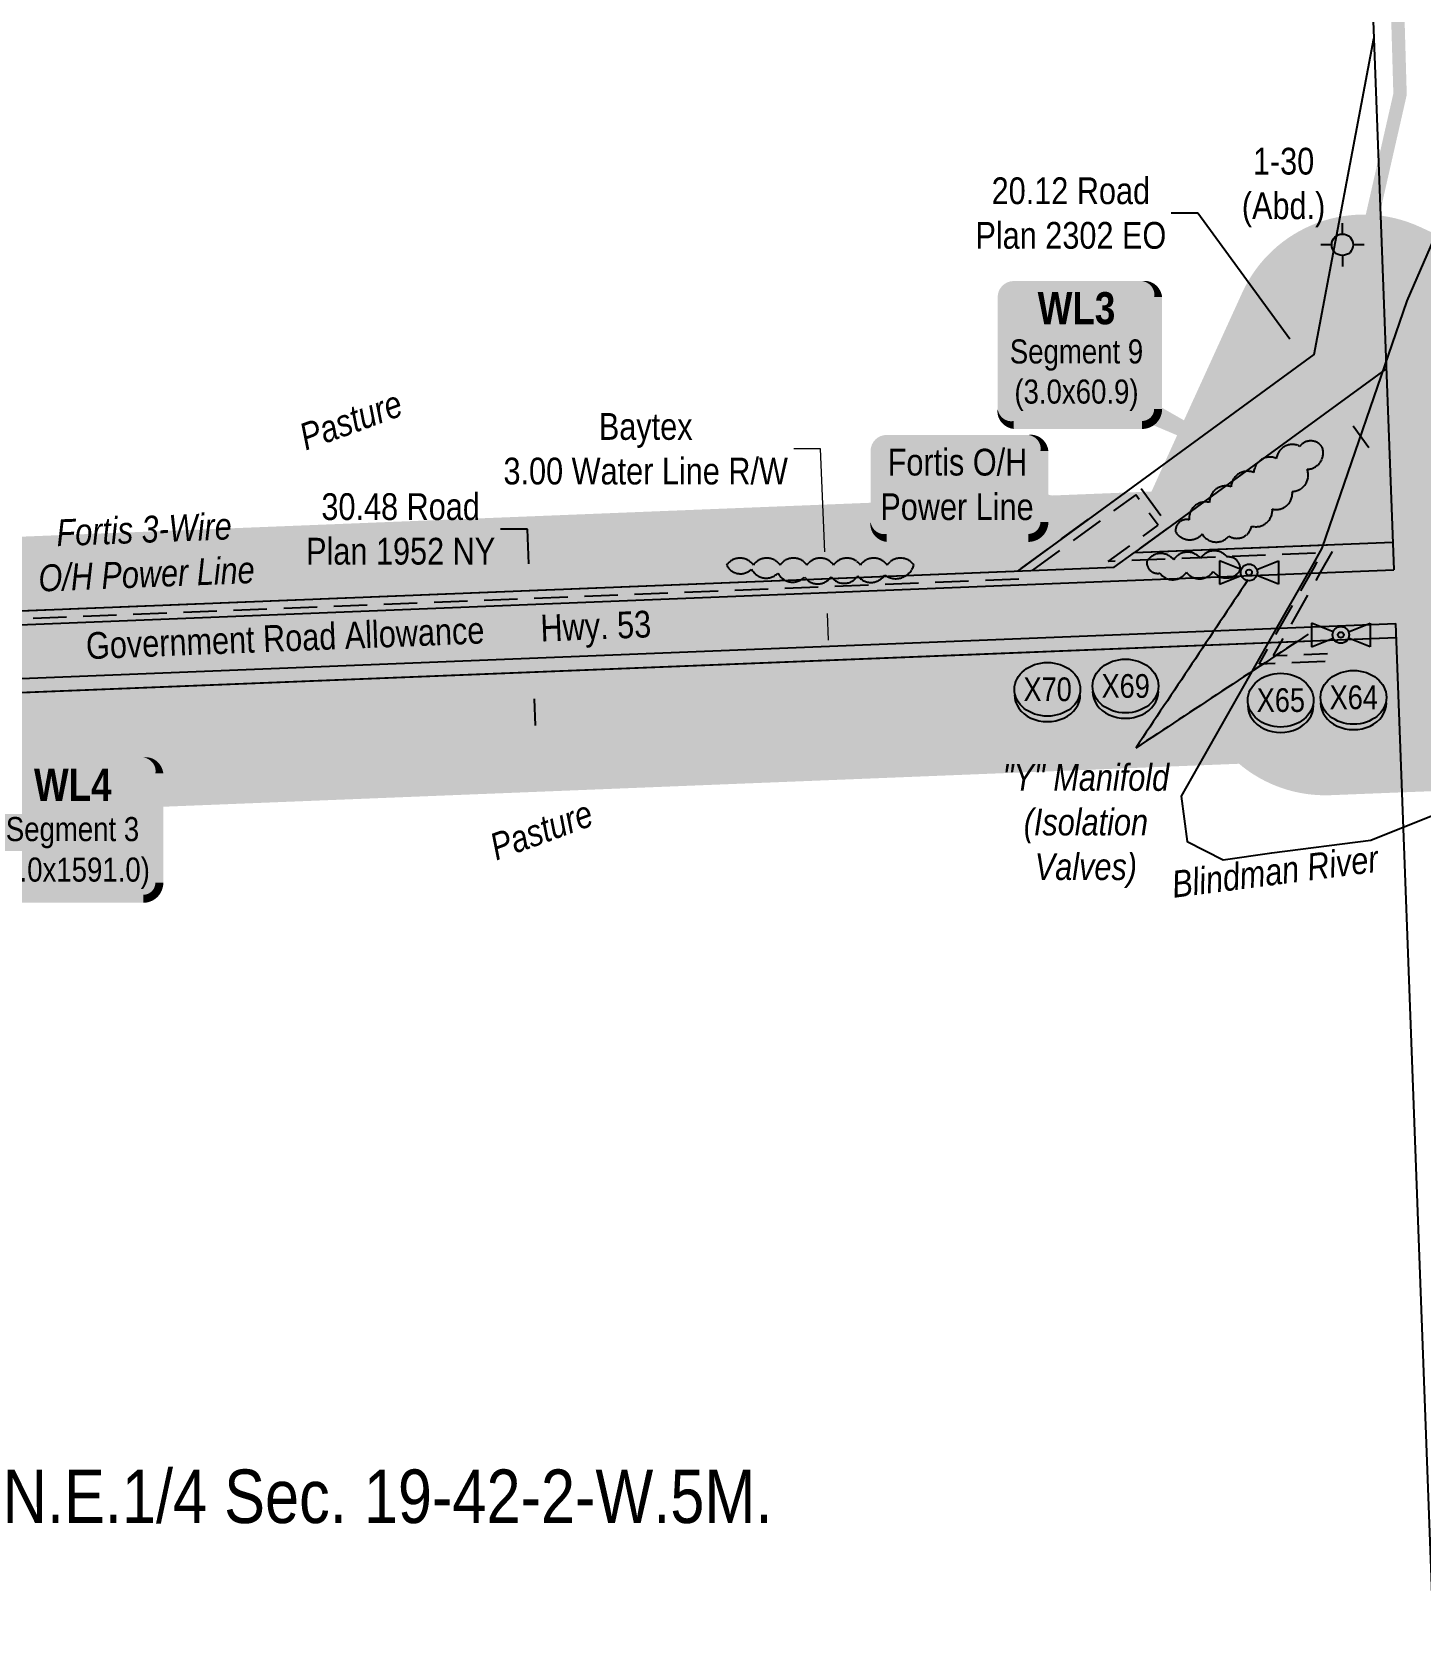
# Model space of a CAD drawing. Extents: x 670596 to 687743, y 5824540 to 5836613.
# Drawn here: x 684490 to 685009, y 5835305 to 5835908 of the extents above; entities that cross this region are included whole.
import ezdxf
from ezdxf.enums import TextEntityAlignment as Align

# ---------------------------------------------------------------- set-up
doc = ezdxf.new("R2010")
doc.units = 0
doc.header["$LTSCALE"] = 5
doc.header["$PDSIZE"] = 0.5
doc.linetypes.add('0', pattern=[1, 1, 0])
doc.linetypes.add('foc-FLOWLINE', pattern=[3.75, 2.5, -1.25])
doc.layers.get('Defpoints').update_dxf_attribs({"color": 9})
for name, color, linetype, lineweight in [('AS-GENERAL', 48, 'Continuous', 18), ('C-AR-T', 13, 'Continuous', 9), ('F-RW-T', 190, 'Continuous', 9), ('T-TEXT', 48, 'Continuous', 18)]:
    doc.layers.add(name, color=color, linetype=linetype, lineweight=lineweight)
for name, color, linetype in [('AS-OWNER', 7, 'Continuous'), ('AS-POWER', 104, 'foc-POWER'), ('AS-POWER-T', 104, 'Continuous'), ('AS-ROADS', 254, 'Continuous'), ('AS-SYMBOL', 7, 'Continuous'), ('AS-TELEPHONE', 224, 'foc-TEL'), ('C-FLOWLINE', 13, 'foc-FLOWLINE'), ('C-SYMBOL', 7, 'Continuous'), ('CG-NOTES', 7, 'Continuous'), ('F-WS-S', 8, 'Continuous'), ('L-ROAD-T', 7, 'Continuous'), ('L-SEC', 7, 'Continuous'), ('L-TITLEDB', 4, 'Continuous'), ('L-TITLEDB-T', 4, 'Continuous'), ('P-BUFFER-H 30m', 51, 'Continuous'), ('P-CROSSINGS', 250, 'Continuous'), ('T-BUSH', 110, '0'), ('T-WATER', 160, 'Continuous'), ('T-WATER-T', 170, 'Continuous')]:
    doc.layers.add(name, color=color, linetype=linetype)
for name, color, linetype, true_color in [('P-PROPOSED-WL2', 7, 'Continuous', 0x05c1ff), ('P-PROPOSED-WL2 IOP1', 7, 'Continuous', 0x05c1ff), ('P-PROPOSED-WL3', 92, 'Continuous', 0x00bd00), ('P-PROPOSED-WL4', 7, 'Continuous', 0x5b5bc8)]:
    doc.layers.add(name, color=color, linetype=linetype, true_color=true_color)
doc.styles.add('175L', font='ARIALN.TTF', dxfattribs={"height": 20})
doc.styles.add('80', font='ARIALN.TTF', dxfattribs={"height": 10})
doc.styles.add('80CG', font='ARIALN.TTF', dxfattribs={"height": 10})
doc.styles.add('80L', font='ARIALN.TTF', dxfattribs={"height": 10})
doc.styles.add('80LS', font='ARIALNI.TTF', dxfattribs={"height": 10})
doc.styles.add('BOLD', font='ARIALNB.TTF')
doc.styles.add('Crossing', font='ARIALN.TTF', dxfattribs={"height": 10})
doc.styles.add('foc-LtypeFont', font='ARIALN.TTF', dxfattribs={"height": 7.35})
doc.linetypes.add('foc-POWER', pattern='A,6,-1,["P",foc-LtypeFont,S=0.2,R=0,X=-0.625,Y=-0.75],-1.24,4', length=12.24)
doc.linetypes.add('foc-TEL', pattern='A,2,-1,["T",foc-LtypeFont,S=0.2,R=0,X=-0.425,Y=-0.75],-1.24,8', length=12.24)
doc.linetypes.add('foc-TEL-NOLINE', pattern='A,0,-2,["T",foc-LtypeFont,S=0.2,R=0,X=-0.425,Y=-0.75],-10.24', length=12.24)
doc.linetypes.add('foc-TOPO-flowdirection-NOLINE', pattern='A,0,[">",foc-LtypeFont,S=0.3,R=0,X=0,Y=-0.945],-20,[">",foc-LtypeFont,S=0.3,R=0,X=0,Y=-0.945],0', length=20)
doc.dimstyles.new('Compass 5 000', dxfattribs={"dimscale": 5, "dimtxt": 9, "dimasz": 2, "dimexe": 0.2, "dimexo": 0.0625, "dimgap": 0.5, "dimtad": 0, "dimtih": 1, "dimtoh": 1, "dimzin": 0, "dimdsep": 46, "dimtxsty": '80CG', "dimcen": 0.1, "dimse1": 1, "dimse2": 1, "dimclrd": 256, "dimclrt": 256, "dimaunit": 1, "dimadec": 4, "dimazin": 0, "dimtfac": 0.06, "dimtofl": 0, "dimtmove": 0, "dimatfit": 1, "dimfxl": 0.2, "dimtolj": 1, "dimtzin": 0, "dimlwd": -1, "dimarcsym": 0})

# ---------------------------------------------------------------- blocks, each defined once
blk = doc.blocks.new('*D561')
at = {"layer": 'Defpoints', "color": 0, "transparency": 16777216}
for p in [(684951.09, 5835774.68), (684977.95, 5835769.37), (684962.95, 5835758.43)]:
    blk.add_point(p, dxfattribs=at)
at = {"layer": 'L-TITLEDB', "transparency": 16777216}
for p, q in [((684925.81, 5835840.81), (684915.81, 5835840.81)), ((684960.19, 5835793.7), (684925.81, 5835840.81)), ((684983.84, 5835761.3), (684989.74, 5835753.22))]:
    blk.add_line(p, q, dxfattribs=at)
for points in [[(684961.54, 5835794.68), (684958.85, 5835792.72), (684966.09, 5835785.62)], [(684985.19, 5835762.28), (684982.5, 5835760.31), (684977.95, 5835769.37)]]:
    blk.add_solid(points, dxfattribs=at)
at = {"layer": 'L-TITLEDB', "transparency": 16777216, "insert": (684878.33, 5835840.81), "char_height": 10, "attachment_point": 5, "style": '80CG'}
blk.add_mtext('\\A1;20.12 Road\\PPlan 2302 EO', dxfattribs=at)
blk = doc.blocks.new('*U586')
h = blk.add_hatch(color=254)
edge = h.paths.add_edge_path()
edge.add_line((-26.5, -34.36), (26.5, -34.36))
edge.add_arc((26.5, -28.36), 6, 270, 360)
edge.add_line((32.5, -28.36), (32.5, 12.5))
edge.add_arc((26.5, 12.5), 6, 0, 90)
edge.add_line((26.5, 18.5), (-26.5, 18.5))
edge.add_arc((-26.5, 12.5), 6, 90, 180)
edge.add_line((-32.5, 12.5), (-32.5, -28.36))
edge.add_arc((-26.5, -28.36), 6, 180, 270)
at = {"layer": 'P-PROPOSED-WL3', "flags": 128}
blk.add_lwpolyline([(-9.75, 49.58, 0, 7.5, 0), (0, 0, 0, 0, 0)], format="xyseb", dxfattribs=at)
blk.add_lwpolyline([(-26.5, -34.36, 3, 3, 0), (26.5, -34.36, 3, 3, 0.414214), (32.5, -28.36, 3, 3, 0), (32.5, 12.5, 3, 0, 0.414214), (26.5, 18.5, 0, 0, 0), (-26.5, 18.5, 0, 0, 0.414214), (-32.5, 12.5, 0, 0, 0), (-32.5, -28.36, 0, 3, 0.414214)], format="xyseb", close=True, dxfattribs=at)
at = {"layer": 'P-PROPOSED-WL3'}
for tag, p, height, style in [('TEMP_AREA_W1_001', (-9.21, 2.24), 12, 'BOLD'), ('ENTER_TEXT_001', (-30.66, -12.78), 9, '80')]:
    blk.add_attdef(tag, p, '', height=height, dxfattribs=dict(at, style=style))
blk = doc.blocks.new('*D576')
at = {"layer": 'Defpoints', "color": 0, "transparency": 16777216}
for p in [(684780.47, 5835703.95), (684781.69, 5835673.49), (684677.29, 5835669.32)]:
    blk.add_point(p, dxfattribs=at)
at = {"layer": 'L-TITLEDB-T', "transparency": 16777216}
for p, q in [((684675.16, 5835722.74), (684665.16, 5835722.74)), ((684675.68, 5835709.77), (684675.16, 5835722.74)), ((684677.69, 5835659.33), (684678.09, 5835649.34))]:
    blk.add_line(p, q, dxfattribs=at)
for points in [[(684677.34, 5835709.84), (684674.01, 5835709.7), (684676.08, 5835699.78)], [(684679.36, 5835659.4), (684676.03, 5835659.26), (684677.29, 5835669.32)]]:
    blk.add_solid(points, dxfattribs=at)
at = {"layer": 'L-TITLEDB-T', "transparency": 16777216, "insert": (684627.8, 5835722.74), "char_height": 10, "attachment_point": 5, "style": '80CG'}
blk.add_mtext('\\A1;30.48 Road\\PPlan 1952 NY', dxfattribs=at)
blk = doc.blocks.new('*U581')
h = blk.add_hatch(color=255)
edge = h.paths.add_edge_path()
edge.add_line((-26.5, -20), (26.5, -20))
edge.add_arc((26.5, -14), 6, 270, 360)
edge.add_line((32.5, -14), (32.5, 12.5))
edge.add_arc((26.5, 12.5), 6, 0, 90)
edge.add_line((26.5, 18.5), (-26.5, 18.5))
edge.add_arc((-26.5, 12.5), 6, 90, 180)
edge.add_line((-32.5, 12.5), (-32.5, -14))
edge.add_arc((-26.5, -14), 6, 180, 270)
at = {"color": 104, "flags": 128}
blk.add_lwpolyline([(-26.5, -20, 3, 3, 0), (26.5, -20, 3, 3, 0.414214), (32.5, -14, 3, 3, 0), (32.5, 12.5, 3, 0, 0.414214), (26.5, 18.5, 0, 0, 0), (-26.5, 18.5, 0, 0, 0.414214), (-32.5, 12.5, 0, 0, 0), (-32.5, -14, 0, 3, 0.414214)], format="xyseb", close=True, dxfattribs=at)
blk.add_lwpolyline([(119.32, -23.17, 0, 7.5, 0), (0, 0, 0, 0, 0)], format="xyseb", dxfattribs=at)
at = {"color": 104, "style": '80'}
blk.add_attdef('ENTER_TEXT_001', (-26.85, -4.92), '', height=10, dxfattribs=at)
blk = doc.blocks.new('VALVE')
h = blk.add_hatch(color=255)
h.dxf.hatch_style = 1
edge = h.paths.add_edge_path()
edge.add_line((-0.333, 0.241), (-1.2, 0.588))
edge.add_line((-1.2, 0.588), (-1.2, -0.588))
edge.add_line((-1.2, -0.588), (-0.333, -0.241))
edge.add_arc((0, 0), 0.411, 215.87753, 324.12247)
edge.add_line((0.333, -0.241), (1.2, -0.588))
edge.add_line((1.2, -0.588), (1.2, 0.588))
edge.add_line((1.2, 0.588), (0.333, 0.241))
edge.add_arc((0, 0), 0.411, 35.87753, 144.12247)
for p, q in [((-1.1, 0.44), (-1.1, -0.44)), ((-0.289, 0.116), (-1.1, 0.44)), ((0.289, 0.116), (1.1, 0.44)), ((1.1, 0.44), (1.1, -0.44)), ((-1.1, -0.44), (-0.289, -0.116)), ((1.1, -0.44), (0.289, -0.116))]:
    blk.add_line(p, q)
for radius in [0.311, 0.11]:
    blk.add_circle((0, 0), radius)
blk = doc.blocks.new('xing2')
h = blk.add_hatch(color=50)
h.dxf.hatch_style = 1
edge = h.paths.add_edge_path()
edge.add_ellipse((0, 0), major_axis=(-12.5, 0), ratio=0.816297, start_angle=0, end_angle=360)
h = blk.add_hatch(color=250)
h.dxf.hatch_style = 1
edge = h.paths.add_edge_path()
edge.add_ellipse((0, -2.05), major_axis=(-12.5, 0), ratio=0.816297, start_angle=0, end_angle=180)
edge.add_line((12.5, -2.05), (12.5, 0))
edge.add_ellipse((0, 0), major_axis=(-12.5, 0), ratio=0.816297, start_angle=0, end_angle=180, ccw=False)
edge.add_line((-12.5, 0), (-12.5, -2.05))
at = {"color": 250}
blk.add_ellipse((0, 0), major_axis=(-12.5, 0), ratio=0.816297, dxfattribs=at)
blk.add_ellipse((0, -2.05), major_axis=(-12.5, 0), ratio=0.816297, start_param=0, end_param=3.141593, dxfattribs=at)
at = {"color": 250, "style": 'Crossing'}
blk.add_attdef('CROSSING', text='', height=9, dxfattribs=at).set_placement((0.09, 0.02), align=Align.MIDDLE_CENTER)
at = {"color": 250, "style": 'Crossing', "flags": 1}
for tag, p in [('OWNER', (0.09, -12.49)), ('DESCRIPTION', (0.09, -25.77)), ('LOCATION', (0.09, -39.3)), ('DWG_REF', (0.09, -52.84))]:
    blk.add_attdef(tag, text='', height=9, dxfattribs=at).set_placement(p, align=Align.MIDDLE_CENTER)
blk = doc.blocks.new('GABD')
for p, q in [((0, 0.81), (0, 1.62)), ((-0.81, 0), (-1.62, 0)), ((1.62, 0), (0.81, 0)), ((0, -0.81), (0, -1.62))]:
    blk.add_line(p, q)
blk.add_circle((0, 0), 0.8)
blk = doc.blocks.new('*U876')
h = blk.add_hatch(color=59)
edge = h.paths.add_edge_path()
edge.add_line((-51.5, -20), (51.5, -20))
edge.add_arc((51.5, -14), 6, 270, 360)
edge.add_line((57.5, -14), (57.5, 12.5))
edge.add_arc((51.5, 12.5), 6, 0, 90)
edge.add_line((51.5, 18.5), (-51.5, 18.5))
edge.add_arc((-51.5, 12.5), 6, 90, 180)
edge.add_line((-57.5, 12.5), (-57.5, -14))
edge.add_arc((-51.5, -14), 6, 180, 270)
at = {"color": 1, "flags": 128}
blk.add_lwpolyline([(-51.5, -20, 3, 3, 0), (51.5, -20, 3, 3, 0.414214), (57.5, -14, 3, 3, 0), (57.5, 12.5, 3, 0, 0.414214), (51.5, 18.5, 0, 0, 0), (-51.5, 18.5, 0, 0, 0.414214), (-57.5, 12.5, 0, 0, 0), (-57.5, -14, 0, 3, 0.414214)], format="xyseb", close=True, dxfattribs=at)
blk.add_lwpolyline([(-120.78, -158.35, 0, 7.5, 0), (0, 0, 0, 0, 0)], format="xyseb", dxfattribs=at)
at = {"color": 1, "style": '80'}
blk.add_attdef('ENTER_TEXT_001', (-36.68, -4.99), '', height=10, dxfattribs=at)
blk = doc.blocks.new('*D589')
at = {"layer": 'C-AR-T', "transparency": 16777216}
for p, q in [((684784.79, 5835752.7), (684774.79, 5835752.7)), ((684786.32, 5835714.19), (684784.79, 5835752.7)), ((684787.24, 5835691.21), (684787.64, 5835681.21))]:
    blk.add_line(p, q, dxfattribs=at)
for points in [[(684787.99, 5835714.25), (684784.66, 5835714.12), (684786.72, 5835704.2)], [(684788.91, 5835691.27), (684785.58, 5835691.14), (684786.84, 5835701.2)]]:
    blk.add_solid(points, dxfattribs=at)
at = {"layer": 'Defpoints', "color": 0, "transparency": 16777216}
for p in [(684724.41, 5835701.71), (684786.72, 5835704.2), (684724.52, 5835698.71)]:
    blk.add_point(p, dxfattribs=at)
at = {"layer": 'C-AR-T', "transparency": 16777216, "insert": (684719.4, 5835752.7), "char_height": 10, "attachment_point": 5, "style": '80CG'}
blk.add_mtext('\\A1;Baytex\\P3.00 Water Line R/W', dxfattribs=at)

msp = doc.modelspace()

# ---------------------------------------------------------------- hatches: boundary and pattern name
at = {"layer": 'P-BUFFER-H 30m'}
h = msp.add_hatch(color=256, dxfattribs=at)
h.dxf.hatch_style = 1
edge = h.paths.add_edge_path()
edge.add_line((677190.88, 5826034.364), (676987.84, 5826027.225))
edge.add_line((676987.84, 5826027.225), (676988.351, 5826011.208))
edge.add_arc((676938.382, 5826009.615), 49.994, -120.521047, 1.826075, ccw=False)
edge.add_line((676912.993, 5825966.548), (676909.934, 5825968.352))
edge.add_arc((676935.324, 5826011.418), 49.994, 181.826075, 239.478953, ccw=False)
edge.add_line((676885.355, 5826009.825), (676883.222, 5826076.736))
edge.add_arc((676933.19, 5826078.329), 49.994, 92.013805, 181.826075, ccw=False)
edge.add_line((676931.434, 5826128.292), (677186.782, 5826137.271))
edge.add_line((677186.782, 5826137.271), (677172.574, 5826493.957))
edge.add_arc((677222.529, 5826495.947), 49.994, 182.217236, 182.280935, ccw=False)
edge.add_line((677172.572, 5826494.013), (677161.576, 5826778.028))
edge.add_arc((677211.532, 5826779.962), 49.994, 133.32201, 182.217236, ccw=False)
edge.add_line((677177.232, 5826816.333), (677158.55, 5827298.559))
edge.add_line((677158.55, 5827298.559), (677123.328, 5828102.041))
edge.add_line((677123.328, 5828102.041), (677088.029, 5828904.381))
edge.add_arc((677137.974, 5828906.578), 49.994, 92.094528, 182.519115, ccw=False)
edge.add_line((677136.147, 5828956.539), (677941.688, 5828985.999))
edge.add_line((677941.688, 5828985.999), (678795.39, 5829017.43))
edge.add_arc((678838.014, 5828991.303), 49.994, 92.178655, 148.493114, ccw=False)
edge.add_line((678836.113, 5829041.261), (679095.94, 5829051.145))
edge.add_line((679095.94, 5829051.145), (679103.038, 5829053.867))
edge.add_arc((679120.935, 5829007.187), 49.994, 92.18666, 110.977343, ccw=False)
edge.add_line((679119.028, 5829057.144), (679561.069, 5829074.022))
edge.add_arc((679566.877, 5829024.367), 49.994, 92.195397, 96.67124, ccw=False)
edge.add_line((679564.962, 5829074.324), (680316.807, 5829103.147))
edge.add_line((680316.807, 5829103.147), (680289.029, 5829852.071))
edge.add_line((680289.029, 5829852.071), (680264.054, 5830522.758))
edge.add_arc((680314.013, 5830524.619), 49.994, 133.258056, 182.132573, ccw=False)
edge.add_line((680279.753, 5830561.028), (680276.196, 5830656.553))
edge.add_line((680276.196, 5830656.553), (680246.213, 5831460.206))
edge.add_line((680246.213, 5831460.206), (680215.351, 5832284.366))
edge.add_arc((680265.309, 5832286.237), 49.994, 92.148626, 182.144523, ccw=False)
edge.add_line((680263.435, 5832336.196), (681068.877, 5832366.415))
edge.add_line((681068.877, 5832366.415), (681821.401, 5832394.716))
edge.add_line((681821.401, 5832394.716), (681805.598, 5832816.244))
edge.add_arc((681855.557, 5832818.117), 49.994, 143.113192, 182.146882, ccw=False)
edge.add_line((681815.571, 5832848.125), (681834.732, 5832873.657))
edge.add_arc((681874.718, 5832843.649), 49.994, 2.145927, 143.113192, ccw=False)
edge.add_line((681924.677, 5832845.521), (681941.401, 5832399.193))
edge.add_line((681941.401, 5832399.193), (682694.705, 5832426.985))
edge.add_line((682694.705, 5832426.985), (683448.059, 5832454.84))
edge.add_line((683448.059, 5832454.84), (683412.219, 5833411.237))
edge.add_arc((683462.178, 5833413.109), 49.994, 133.562272, 182.146115, ccw=False)
edge.add_line((683427.725, 5833449.336), (683406.047, 5834013.774))
edge.add_line((683406.047, 5834013.774), (683375.916, 5834817.728))
edge.add_line((683375.916, 5834817.728), (683345.977, 5835624.47))
edge.add_arc((683395.936, 5835626.324), 49.994, 92.287428, 182.125311, ccw=False)
edge.add_line((683393.941, 5835676.278), (684197.29, 5835708.367))
edge.add_line((684197.29, 5835708.367), (684908.467, 5835736.78))
edge.add_line((684908.467, 5835736.78), (684942.361, 5835811.073))
edge.add_arc((684987.845, 5835790.323), 49.994, 65.131456, 155.476492, ccw=False)
edge.add_line((685008.869, 5835835.681), (685028.667, 5835826.504))
edge.add_arc((685007.643, 5835781.146), 49.994, -16.068914, 65.131456, ccw=False)
edge.add_line((685055.684, 5835767.308), (685044.658, 5835729.031))
edge.add_line((685044.658, 5835729.031), (685314.688, 5835739.386))
edge.add_arc((685316.604, 5835689.429), 49.994, 34.222356, 92.196177, ccw=False)
edge.add_line((685357.942, 5835717.546), (685598.018, 5835364.582))
edge.add_line((685598.018, 5835364.582), (685834.75, 5835370.452))
edge.add_arc((685835.99, 5835320.474), 49.994, 2.198313, 91.420588, ccw=False)
edge.add_line((685885.947, 5835322.392), (685911.192, 5834664.749))
edge.add_line((685911.192, 5834664.749), (686635.77, 5834691.532))
edge.add_line((686635.77, 5834691.532), (686625.993, 5834943.667))
edge.add_line((686625.993, 5834943.667), (686625.603, 5834953.705))
edge.add_arc((686675.56, 5834955.642), 49.994, 92.288875, 182.220798, ccw=False)
edge.add_line((686673.563, 5835005.596), (687058.366, 5835020.976))
edge.add_arc((687098.555, 5834991.24), 49.994, 92.512715, 143.501535, ccw=False)
edge.add_line((687096.363, 5835041.186), (687099.36, 5835041.317))
edge.add_arc((687101.551, 5834991.372), 49.994, 2.512715, 92.512715, ccw=False)
edge.add_line((687151.497, 5834993.563), (687152.446, 5834971.929))
edge.add_arc((687102.501, 5834969.737), 49.994, -87.487492, 2.512715, ccw=False)
edge.add_line((687104.692, 5834919.791), (687096.429, 5834919.429))
edge.add_arc((687094.238, 5834969.375), 49.994, 272.288873, 272.512507, ccw=False)
edge.add_line((687096.234, 5834919.421), (686730.564, 5834904.805))
edge.add_line((686730.564, 5834904.805), (686741.01, 5834635.46))
edge.add_arc((686691.053, 5834633.523), 49.994, -87.779202, 2.220798, ccw=False)
edge.add_line((686692.991, 5834583.567), (686662.171, 5834582.372))
edge.add_arc((686660.234, 5834632.328), 49.994, 247.182957, 272.220798, ccw=False)
edge.add_line((686640.846, 5834586.246), (686635.568, 5834588.467))
edge.add_line((686635.568, 5834588.467), (685862.114, 5834559.877))
edge.add_arc((685860.267, 5834609.837), 49.994, 182.198313, 272.116949, ccw=False)
edge.add_line((685810.31, 5834607.919), (685785.041, 5835266.201))
edge.add_line((685785.041, 5835266.201), (685571.688, 5835260.91))
edge.add_arc((685570.449, 5835310.888), 49.994, 214.222356, 271.420588, ccw=False)
edge.add_line((685529.111, 5835282.771), (685289.298, 5835635.35))
edge.add_line((685289.298, 5835635.35), (685002.226, 5835624.341))
edge.add_line((685002.226, 5835624.341), (684975.431, 5835623.27))
edge.add_arc((684973.435, 5835673.224), 49.994, 229.837958, 272.287782, ccw=False)
edge.add_line((684941.192, 5835635.018), (684201.401, 5835605.462))
edge.add_line((684201.401, 5835605.462), (683450.853, 5835575.482))
edge.add_line((683450.853, 5835575.482), (683478.831, 5834821.566))
edge.add_line((683478.831, 5834821.566), (683508.96, 5834017.677))
edge.add_line((683508.96, 5834017.677), (683532.192, 5833412.794))
edge.add_arc((683482.235, 5833410.876), 49.994, -46.495355, 2.199485, ccw=False)
edge.add_line((683516.651, 5833374.614), (683552.96, 5832405.714))
edge.add_arc((683503.001, 5832403.842), 49.994, -87.882475, 2.146115, ccw=False)
edge.add_line((683504.848, 5832353.882), (682698.506, 5832324.068))
edge.add_line((682698.506, 5832324.068), (681892.271, 5832294.323))
edge.add_arc((681890.428, 5832344.283), 49.994, 264.056445, 272.112898, ccw=False)
edge.add_arc((681876.342, 5832343.751), 49.994, 272.153947, 280.265865, ccw=False)
edge.add_line((681878.221, 5832293.793), (681072.743, 5832263.5))
edge.add_line((681072.743, 5832263.5), (680320.249, 5832235.268))
edge.add_line((680320.249, 5832235.268), (680349.128, 5831464.053))
edge.add_line((680349.128, 5831464.053), (680379.111, 5830660.389))
edge.add_line((680379.111, 5830660.389), (680384.182, 5830524.23))
edge.add_arc((680334.223, 5830522.37), 49.994, -46.742123, 2.132739, ccw=False)
edge.add_line((680368.483, 5830485.96), (680391.945, 5829855.896))
edge.add_line((680391.945, 5829855.896), (680421.685, 5829054.073))
edge.add_arc((680371.726, 5829052.22), 49.994, -87.804603, 2.124156, ccw=False)
edge.add_line((680373.641, 5829002.263), (679575.799, 5828971.677))
edge.add_arc((679569.977, 5829021.331), 49.994, 272.18666, 276.686638, ccw=False)
edge.add_line((679571.885, 5828971.373), (679131.72, 5828954.566))
edge.add_line((679131.72, 5828954.566), (679124.618, 5828951.844))
edge.add_arc((679106.72, 5828998.524), 49.994, 272.178655, 290.977343, ccw=False)
edge.add_line((679108.621, 5828948.566), (678884.632, 5828940.045))
edge.add_arc((678841.974, 5828966.116), 49.994, 272.108492, 328.568358, ccw=False)
edge.add_line((678843.813, 5828916.156), (677945.465, 5828883.082))
edge.add_line((677945.465, 5828883.082), (677193.263, 5828855.571))
edge.add_line((677193.263, 5828855.571), (677226.216, 5828106.56))
edge.add_line((677226.216, 5828106.56), (677261.444, 5827302.934))
edge.add_arc((677211.498, 5827300.745), 49.994, 2.218614, 2.510029, ccw=False)
edge.add_line((677261.454, 5827302.68), (677281.716, 5826779.679))
edge.add_arc((677231.76, 5826777.743), 49.994, -46.679478, 2.218614, ccw=False)
edge.add_line((677266.06, 5826741.371), (677275.481, 5826498.026))
edge.add_line((677275.481, 5826498.026), (677306.827, 5825711.068))
edge.add_line((677306.827, 5825711.068), (677315.471, 5825699.601))
edge.add_arc((677275.552, 5825669.505), 49.994, 1.988412, 37.013358, ccw=False)
edge.add_line((677325.515, 5825671.239), (677327.417, 5825616.478))
edge.add_arc((677277.453, 5825614.743), 49.994, -88.099944, 1.988412, ccw=False)
edge.add_line((677279.111, 5825564.777), (677258.016, 5825564.077))
edge.add_arc((677256.359, 5825614.043), 49.994, 181.98998, 271.900056, ccw=False)
edge.add_line((677206.395, 5825612.307), (677206.156, 5825619.185))
edge.add_line((677206.156, 5825619.185), (676448.534, 5825593.112))
edge.add_line((676448.534, 5825593.112), (675621.606, 5825565.447))
edge.add_line((675621.606, 5825565.447), (674813.811, 5825535.401))
edge.add_line((674813.811, 5825535.401), (674006.072, 5825504.83))
edge.add_line((674006.072, 5825504.83), (673985.967, 5825504.069))
edge.add_arc((673984.076, 5825554.027), 49.994, 271.847905, 272.16748, ccw=False)
edge.add_line((673985.688, 5825504.06), (673184.703, 5825478.217))
edge.add_line((673184.703, 5825478.217), (672384.069, 5825452.353))
edge.add_line((672384.069, 5825452.353), (672364.028, 5825451.705))
edge.add_line((672364.028, 5825451.705), (671562.255, 5825423.567))
edge.add_line((671562.255, 5825423.567), (671405.716, 5825418.102))
edge.add_line((671405.716, 5825418.102), (671360.474, 5825352.878))
edge.add_line((671360.474, 5825352.878), (671368.43, 5825306.565))
edge.add_line((671368.43, 5825306.565), (671377.864, 5825268.225))
edge.add_line((671377.864, 5825268.225), (671395.798, 5825272.31))
edge.add_arc((671406.901, 5825223.564), 49.994, 6.188841, 102.831332, ccw=False)
edge.add_line((671456.604, 5825228.954), (671457.842, 5825217.538))
edge.add_line((671457.842, 5825217.538), (671465.055, 5825159.957))
edge.add_line((671465.055, 5825159.957), (671491.712, 5825126.618))
edge.add_arc((671452.666, 5825095.397), 49.994, 1.309193, 38.645258, ccw=False)
edge.add_line((671502.646, 5825096.54), (671503.523, 5825058.17))
edge.add_arc((671453.542, 5825057.028), 49.994, -32.601957, 1.309193, ccw=False)
edge.add_line((671495.659, 5825030.091), (671398.31, 5824877.882))
edge.add_arc((671356.193, 5824904.819), 49.994, 193.727388, 327.398043, ccw=False)
edge.add_arc((671355.09, 5824908.662), 49.994, 147.398016, 198.310676, ccw=False)
edge.add_line((671312.974, 5824935.599), (671400.193, 5825071.97))
edge.add_line((671400.193, 5825071.97), (671400.095, 5825076.287))
edge.add_line((671400.095, 5825076.287), (671375.283, 5825107.317))
edge.add_arc((671414.33, 5825138.538), 49.994, 187.140394, 218.645258, ccw=False)
edge.add_line((671364.724, 5825132.324), (671361.401, 5825158.85))
edge.add_line((671361.401, 5825158.85), (671349.952, 5825156.242))
edge.add_arc((671338.849, 5825204.987), 49.994, 193.822991, 282.831332, ccw=False)
edge.add_line((671290.303, 5825193.043), (671268.001, 5825283.686))
edge.add_arc((671319.46, 5825296.347), 52.994, 189.747991, 193.822991, ccw=False)
edge.add_line((671267.231, 5825287.374), (671255.511, 5825355.596))
edge.add_arc((671307.74, 5825364.568), 52.994, 145.253591, 189.747991, ccw=False)
edge.add_line((671264.195, 5825394.772), (671336.235, 5825498.63))
edge.add_arc((671377.314, 5825470.137), 49.994, 91.999391, 145.253591, ccw=False)
edge.add_line((671375.57, 5825520.1), (671558.652, 5825526.492))
edge.add_line((671558.652, 5825526.492), (672360.486, 5825554.632))
edge.add_arc((672362.239, 5825504.669), 49.994, 91.85035, 92.009966, ccw=False)
edge.add_line((672360.625, 5825554.636), (672380.743, 5825555.286))
edge.add_line((672380.743, 5825555.286), (673181.379, 5825581.151))
edge.add_line((673181.379, 5825581.151), (673982.227, 5825606.989))
edge.add_line((673982.227, 5825606.989), (674002.177, 5825607.744))
edge.add_line((674002.177, 5825607.744), (674809.949, 5825638.317))
edge.add_line((674809.949, 5825638.317), (675617.882, 5825668.367))
edge.add_arc((675619.741, 5825618.408), 49.994, 91.916118, 92.130078, ccw=False)
edge.add_line((675618.069, 5825668.374), (676445.042, 5825696.04))
edge.add_line((676445.042, 5825696.04), (677203.317, 5825722.136))
edge.add_line((677203.317, 5825722.136), (677190.88, 5826034.364))
at = {"layer": 'P-PROPOSED-WL2'}
h = msp.add_hatch(color=254, dxfattribs=at)
edge = h.paths.add_edge_path()
edge.add_line((684856.962, 5835761.663), (684904.956, 5835761.663))
edge.add_arc((684904.956, 5835767.662), 5.999, 270, 360)
edge.add_line((684910.955, 5835767.662), (684910.955, 5835809.465))
edge.add_arc((684904.956, 5835809.465), 5.999, 0, 90)
edge.add_line((684904.956, 5835815.464), (684856.962, 5835815.464))
edge.add_arc((684856.962, 5835809.465), 5.999, 90, 180)
edge.add_line((684850.962, 5835809.465), (684850.962, 5835767.662))
edge.add_arc((684856.962, 5835767.662), 5.999, 180, 270)
h = msp.add_hatch(color=256, dxfattribs=at)
h.dxf.hatch_style = 1
h.paths.add_polyline_path([(684957.325, 5835716.198), (684983.401, 5835773.356), (684978.458, 5835769.748), (684953.966, 5835716.064)])
h = msp.add_hatch(color=256, dxfattribs=at)
h.dxf.hatch_style = 1
h.paths.add_polyline_path([(684997.572, 5835746.183), (684989.303, 5835717.476), (684986.145, 5835717.35), (684997.212, 5835755.77)])
at = {"layer": 'P-PROPOSED-WL2 IOP1'}
h = msp.add_hatch(color=256, dxfattribs=at)
h.dxf.hatch_style = 1
h.paths.add_polyline_path([(684957.325, 5835716.198), (684983.401, 5835773.356), (684978.458, 5835769.748), (684953.966, 5835716.064)])
h = msp.add_hatch(color=256, dxfattribs=at)
h.dxf.hatch_style = 1
h.paths.add_polyline_path([(684997.572, 5835746.183), (684989.303, 5835717.476), (684986.145, 5835717.35), (684997.212, 5835755.77)])
at = {"layer": 'P-PROPOSED-WL3', "linetype": 'Continuous'}
h = msp.add_hatch(color=256, dxfattribs=at)
h.dxf.hatch_style = 1
h.paths.add_polyline_path([(684953.966, 5835716.064), (684951.087, 5835709.752), (684949.028, 5835688.366), (684199.285, 5835658.413), (683395.936, 5835626.324), (683396.239, 5835618.158), (683399.237, 5835618.269), (683399.045, 5835623.446), (684199.405, 5835655.416), (684951.763, 5835685.474), (684954.024, 5835708.964), (684957.325, 5835716.198)])
h = msp.add_hatch(color=256, dxfattribs=at)
h.dxf.hatch_style = 1
h.paths.add_polyline_path([(685315.059, 5835686.368), (685000.27, 5835674.296), (684973.435, 5835673.224), (684986.145, 5835717.35), (684989.303, 5835717.476), (684977.468, 5835676.387), (685000.152, 5835677.293), (685316.604, 5835689.429), (685318.067, 5835687.279), (685318.594, 5835686.504)])
at = {"layer": 'P-PROPOSED-WL4', "linetype": 'Continuous'}
h = msp.add_hatch(color=256, dxfattribs=at)
h.dxf.hatch_style = 1
h.paths.add_polyline_path([(684997.212, 5835755.77), (685004.049, 5835779.505), (684989.321, 5835786.332), (684983.401, 5835773.356), (684978.458, 5835769.748), (684987.845, 5835790.323), (685007.643, 5835781.146), (684997.572, 5835746.183)])

# ---------------------------------------------------------------- linework, layer by layer
at = {"layer": 'AS-GENERAL', "const_width": 10, "flags": 128}
msp.add_lwpolyline([(684981.966, 5835695.064), (684945.811, 5835693.709)], dxfattribs=at)
at = {"layer": 'AS-POWER', "flags": 128}
msp.add_lwpolyline([(684314.095, 5835685.314), (684894.548, 5835708.503), (684902.065, 5835713.99), (684998.636, 5835717.849)], dxfattribs=at)
at = {"layer": 'AS-ROADS', "flags": 128}
for points in [[(684875.415, 5835690.945, 5, 5, 0), (684886.834, 5835714.662, 5, 5, 0), (684925.878, 5835742.17, 5, 5, 0), (684978.845, 5835786.274, 5, 5, 0), (685001.386, 5835885.304, 5, 5, 0), (684997.16, 5836031.736, 5, 5, 0), (684895.725, 5836029.859, 5, 5, 0), (684866.609, 5836035.96, 5, 5, 0), (684844.068, 5836065.998, 5, 5, 0), (684844.068, 5836082.894, 5, 5, 0), (684852.521, 5836130.297, 5, 5, 0), (684984.874, 5836277.713, 5, 5, 0), (684978.378, 5836504.989, 0, 0, 0)], [(683278.906, 5835627.559, 7.999, 7.999, 0), (684199.07, 5835664.395, 7.999, 7.999, 0), (684945.811, 5835693.709, 0, 0, 0)]]:
    msp.add_lwpolyline(points, format="xyseb", dxfattribs=at)
at = {"layer": 'AS-ROADS', "const_width": 8, "flags": 128}
msp.add_lwpolyline([(685919.58, 5835732.21), (684981.966, 5835695.064)], dxfattribs=at)
at = {"layer": 'AS-TELEPHONE', "linetype": 'foc-TEL-NOLINE', "flags": 128}
msp.add_lwpolyline([(684199.598, 5835650.238), (684298.027, 5835654.17), (684883.46, 5835677.559), (684999.974, 5835682.214)], dxfattribs=at)
at = {"layer": 'C-FLOWLINE', "flags": 128}
for points in [[(683395.317, 5835723.071), (683398.098, 5835648.725), (683602.517, 5835656.891), (683605.515, 5835657.01), (684091.803, 5835676.435), (684314.095, 5835685.314), (684858.453, 5835707.062), (684860.259, 5835708.38), (684903.277, 5835739.779), (684915.136, 5835723.531), (684902.064, 5835713.99), (684977.546, 5835717.006), (684971.703, 5835706.71), (684956.942, 5835680.692), (684953.966, 5835675.448), (684974.324, 5835676.262)], [(684973.435, 5835673.224), (684948.695, 5835672.236), (684954.333, 5835682.173), (684969.094, 5835708.19), (684972.274, 5835713.793), (684892.33, 5835710.599), (684910.945, 5835724.185), (684902.623, 5835735.587), (684862.027, 5835705.957), (684859.485, 5835704.101), (684314.215, 5835682.317), (684091.923, 5835673.438), (683605.634, 5835654.013), (683602.637, 5835653.893), (683395.213, 5835645.608), (683392.32, 5835722.95)]]:
    msp.add_lwpolyline(points, dxfattribs=at)
at = {"layer": 'CG-NOTES', "color": 160, "flags": 128}
for points in [[(684952.298, 5835693.931, 0, 4.998, 0), (685028.677, 5835734.29, 0, 0, 0)], [(684982.943, 5835694.502, 0, 4.998, 0), (685028.677, 5835734.29, 0, 0, 0)]]:
    msp.add_lwpolyline(points, format="xyseb", dxfattribs=at)
at = {"layer": 'L-SEC', "flags": 128}
for points in [[(684968.819, 5836511.997), (684999.025, 5835707.492)], [(684198.651, 5835675.517), (684999.025, 5835707.492)], [(684199.405, 5835655.416), (684999.78, 5835687.392)], [(685029.879, 5834884.55), (684999.78, 5835687.392)]]:
    msp.add_lwpolyline(points, dxfattribs=at)
at = {"layer": 'L-TITLEDB', "flags": 128}
for points in [[(684858.453, 5835707.062), (684969.339, 5835787.997), (684991.568, 5835906.117)], [(684996.202, 5835782.699), (684902.065, 5835713.99)], [(684314.095, 5835685.314), (684894.548, 5835708.503), (684902.065, 5835713.99), (684998.636, 5835717.849)], [(684199.598, 5835650.238), (684999.974, 5835682.214)]]:
    msp.add_lwpolyline(points, dxfattribs=at)
at = {"layer": 'P-PROPOSED-WL2', "flags": 128}
msp.add_lwpolyline([(684856.962, 5835761.663, 3, 3, 0), (684904.956, 5835761.663, 3, 3, 0.4142136), (684910.955, 5835767.662, 3, 3, 0), (684910.955, 5835809.465, 3, 0, 0.4142136), (684904.956, 5835815.464, 0, 0, 0), (684856.962, 5835815.464, 0, 0, 0.4142136), (684850.962, 5835809.465, 0, 0, 0), (684850.962, 5835767.662, 0, 3, 0.4142136)], format="xyseb", close=True, dxfattribs=at)
for points in [[(685096.735, 5835783.309, 4.999, 0, 0.3401006), (684993.604, 5835738.5, 0, 0, 0)], [(684965.839, 5835737.561, 0, 7.499, 0), (684909.193, 5835765.623, 0, 0, 0)]]:
    msp.add_lwpolyline(points, format="xyseb", dxfattribs=at)
at = {"layer": 'P-PROPOSED-WL4', "flags": 128}
msp.add_lwpolyline([(685004.797, 5835774.772, 0, 4.999, 0.0638289), (685085.524, 5835816.13, 0, 0, 0)], format="xyseb", dxfattribs=at)
at = {"layer": 'T-BUSH', "flags": 128}
for points in [[(684917.451, 5835721.753, 0.5205671), (684927.416, 5835720.931, 0.5205671), (684937.381, 5835720.11, 0.5205671), (684945.916, 5835723.853, 0.5205671), (684953.63, 5835730.214, 0.5205671), (684961.095, 5835736.801, 0.5205671), (684966.669, 5835745.103, 0.5205671), (684972.242, 5835753.404, 0.5205671), (684963.915, 5835753.676, 0.5205671), (684955.176, 5835749.188, 0.5205671), (684946.704, 5835743.877, 0.5205671), (684938.232, 5835738.567, 0.5205671), (684930.156, 5835732.719, 0.5205671), (684922.587, 5835726.186, 0.5205671)], [(684936.736, 5835712.281, 0.5205671), (684926.75, 5835711.771, 0.5205671), (684916.764, 5835711.262, 0.5205671), (684906.778, 5835710.752, 0.5205671), (684911.549, 5835706.271, 0.5205671), (684921.542, 5835706.588, 0.5205671), (684931.536, 5835706.906, 0.5205671), (684941.53, 5835707.223, 0.5205671)], [(684819.64, 5835709.276, 0.5205671), (684809.642, 5835709.276, 0.5205671), (684799.643, 5835709.276, 0.5205671), (684789.644, 5835709.276, 0.5205671), (684779.645, 5835709.276, 0.5205671), (684769.646, 5835709.276, 0.5205671), (684759.648, 5835709.276, 0.5205671), (684749.649, 5835709.276, 0.5205671), (684758.954, 5835707.818, 0.5205671), (684768.84, 5835706.316, 0.5205671), (684778.725, 5835704.815, 0.5205671), (684788.705, 5835704.915, 0.5205671), (684798.698, 5835705.246, 0.5205671), (684808.691, 5835705.576, 0.5205671)]]:
    msp.add_lwpolyline(points, format="xyb", close=True, dxfattribs=at)
at = {"layer": 'T-WATER', "linetype": 'foc-TOPO-flowdirection-NOLINE', "flags": 128}
msp.add_lwpolyline([(685088.439, 5836527.425), (685062.324, 5836504.136), (685053.165, 5836492.424), (685046.658, 5836479.005), (685042.423, 5836463.41), (685031.09, 5836372.121), (685020.228, 5836321.848), (685015.078, 5836285.436), (685001.622, 5836237.135), (684995.137, 5836222.734), (684973.405, 5836202.832), (684923.018, 5836168.433), (684899.613, 5836150.195), (684891.637, 5836141.502), (684880.261, 5836129.102), (684871.583, 5836116.288), (684867.584, 5836107.037), (684865.36, 5836101.894), (684862.136, 5836084.949), (684864.691, 5836066.889), (684874.027, 5836055.78), (684890.458, 5836052.085), (684930.654, 5836053.231), (684947.951, 5836057.797), (684975.412, 5836072.986), (684986.386, 5836082.514), (685005.807, 5836106.421), (685016.304, 5836116.855), (685028.275, 5836125.62), (685043.326, 5836131.183), (685058.675, 5836126.158), (685068.867, 5836114.741), (685076.095, 5836101.296), (685078.266, 5836082.9), (685077.489, 5836002.306), (685075.939, 5835983.567), (685066.707, 5835951.382), (685050.453, 5835905.374), (685028.836, 5835865.395), (685003.872, 5835808.01), (684972.159, 5835715.619), (684968.224, 5835708.684), (684953.463, 5835682.667), (684919.588, 5835622.964), (684921.858, 5835606.009), (684935.286, 5835599.11), (684953.412, 5835601.667), (684990.455, 5835606.406), (685034.343, 5835624.049), (685051.576, 5835628.548), (685071.291, 5835630.159), (685090.154, 5835628.938), (685102.565, 5835620.709), (685107.683, 5835605.124), (685107.813, 5835566.474), (685094.711, 5835454.543), (685059.305, 5835324.922), (685052.065, 5835312.139), (685042.356, 5835301.592), (685017.113, 5835265.851), (685006.471, 5835256.133), (684993.308, 5835247.995), (684951.039, 5835228.099), (684912.641, 5835204.691), (684880.557, 5835181.227), (684864.881, 5835169.763), (684802.027, 5835107.556), (684783.82, 5835084.918), (684764.731, 5835042.968), (684760.905, 5835026.598), (684759.61, 5835008.191), (684760.387, 5834987.738), (684767.647, 5834952.057), (684780.589, 5834922.714), (684788.831, 5834910.73), (684802.664, 5834903.251), (684835.773, 5834896.588), (684871.968, 5834892.349), (684923.39, 5834882.688), (684941.282, 5834880.987), (684956.579, 5834875.372), (684982.746, 5834860.185), (684992.649, 5834850.004), (684999.506, 5834835.635), (684999.061, 5834817.182), (684988.692, 5834786.15), (684974.864, 5834757.723), (684958.599, 5834733.035), (684937.869, 5834712.174), (684936.287, 5834710.779)], dxfattribs=at)
at = {"layer": 'T-WATER'}
msp.add_lwpolyline([(685028.836, 5835865.395), (685003.872, 5835808.009), (684972.159, 5835715.618), (684968.224, 5835708.684), (684953.463, 5835682.666), (684919.588, 5835622.963), (684921.858, 5835606.008), (684935.286, 5835599.11), (684953.412, 5835601.666), (684990.455, 5835606.406), (685034.343, 5835624.048)], dxfattribs=at)

# ---------------------------------------------------------------- block references
at = {"layer": 'AS-OWNER'}
ref = msp.add_blockref('*U876', (685075.824, 5835904.253), dxfattribs=dict(at, xscale=0.9841299212598432, yscale=0.9841299212598432, zscale=0.9841299212598432))
ref.add_attrib('ENTER_TEXT_001', 'KERRY R LEVIE', (685032.428, 5835907.708), dxfattribs={"layer": '0', "color": 1, "height": 9.8413, "style": '80'})
ref.add_attrib('ENTER_TEXT_002', 'C. of T. 242 091 526', (685023.738, 5835891.132), dxfattribs={"layer": '0', "color": 1, "height": 9.8413, "style": '80'})
at = {"layer": 'AS-POWER-T'}
ref = msp.add_blockref('*U581', (684835.954, 5835739.443), dxfattribs=dict(at, xscale=0.9996990099999997, yscale=0.9996990099999997, zscale=0.9996990099999997))
ref.add_attrib('ENTER_TEXT_001', 'Fortis O/H', (684809.86, 5835742.769), dxfattribs={"layer": '0', "color": 104, "height": 9.997, "style": '80'})
ref.add_attrib('ENTER_TEXT_002', 'Power Line', (684807.119, 5835726.107), dxfattribs={"layer": '0', "color": 104, "height": 9.997, "style": '80'})
at = {"layer": 'AS-SYMBOL', "xscale": 9.999999999999995, "yscale": 9.999999999999995, "zscale": 9.999999999999995}
for p in [(684944.927, 5835706.534), (684979.254, 5835683.17)]:
    msp.add_blockref('VALVE', p, dxfattribs=at)
at = {"layer": 'CG-NOTES'}
ref = msp.add_blockref('*U586', (684505.1, 5835618.901), dxfattribs=dict(at, xscale=0.999745016244001, yscale=0.999745016244001, zscale=0.999745016244001))
ref.add_attrib('TEMP_AREA_W1_001', 'WL4', (684490.734, 5835621.145), dxfattribs={"layer": 'P-PROPOSED-WL3', "height": 11.9969, "style": 'BOLD'})
ref.add_attrib('ENTER_TEXT_001', 'Segment 3', (684480.206, 5835606.109), dxfattribs={"layer": 'P-PROPOSED-WL3', "height": 8.9977, "style": '80'})
ref.add_attrib('ENTER_TEXT_002', '(3.0x1591.0)', (684476.186, 5835590.959), dxfattribs={"layer": 'P-PROPOSED-WL3', "height": 8.99771, "style": '80'})
at = {"layer": 'F-WS-S', "xscale": 4.999405000000016, "yscale": 4.999405000000016, "zscale": 4.999405000000016}
msp.add_blockref('GABD', (684979.854, 5835829.009), dxfattribs=at)
at = {"layer": 'P-CROSSINGS', "xscale": 0.9841299212598432, "yscale": 0.9841299212598432, "zscale": 0.9841299212598432}
for p, values in [((684869.562, 5835662.839), {'CROSSING': 'X70'}), ((684898.74, 5835664.077), {'CROSSING': 'X69'}), ((684956.745, 5835658.803), {'CROSSING': 'X65'}), ((684984.003, 5835659.832), {'CROSSING': 'X64'})]:
    msp.add_blockref('xing2', p, dxfattribs=at).add_auto_attribs(values)

# ---------------------------------------------------------------- texts
at = {"layer": 'AS-POWER', "insert": (684490.953, 5835726.003), "char_height": 10, "attachment_point": 1, "rotation": 2.287517, "style": '175L'}
msp.add_mtext_dynamic_manual_height_columns('\\pi7.9797;{\\fArial Narrow|b0|i1|c0|p34;Fortis 3-Wire\\P\\pi0.57524;O/H Power Line}', width=80.67299, gutter_width=100, heights=[0], dxfattribs=at)
at = {"layer": 'C-SYMBOL', "color": 3, "style": '175L'}
msp.add_text('N.E.1/4 Sec. 19-42-2-W.5M.', height=20, dxfattribs=at).set_placement((684622.925, 5835345.199), align=Align.BOTTOM_CENTER)
at = {"layer": 'F-RW-T', "insert": (684957.838, 5835850.431), "char_height": 10, "attachment_point": 5, "style": '80CG'}
msp.add_mtext('\\A1;1-30\\P(Abd.)', dxfattribs=at)
at = {"layer": 'L-ROAD-T', "style": '80L'}
for s, height, rotation, p in [('Hwy. 53', 10.0023, 2.287327, (684700.739, 5835686.492)), ('Government Road Allowance', 10, 2.287439, (684584.615, 5835682.051))]:
    msp.add_text(s, height=height, rotation=rotation, dxfattribs=at).set_placement(p, align=Align.MIDDLE_CENTER)
at = {"layer": 'P-PROPOSED-WL2'}
for s, insert, char_height, attachment_point, style in [('WL3', (684880.435, 5835805.23), 11.9985, 5, 'BOLD'), ('Segment 9\\P(3.0x60.9)', (684880.435, 5835793.651), 8.9989, 2, '80')]:
    msp.add_mtext(s, dxfattribs=dict(at, insert=insert, char_height=char_height, attachment_point=attachment_point, style=style))
at = {"layer": 'T-TEXT', "style": '80LS'}
for p in [(684609.153, 5835763.5), (684680.377, 5835610.248)]:
    msp.add_text('Pasture', height=9.9988, rotation=20, dxfattribs=at).set_placement(p, align=Align.MIDDLE_CENTER)
at = {"layer": 'T-TEXT', "insert": (684883.945, 5835634.902), "char_height": 9.99881, "width": 62.9097, "attachment_point": 2, "style": '80LS'}
msp.add_mtext('"Y" Manifold\\P(Isolation\\PValves)', dxfattribs=at)
at = {"layer": 'T-WATER-T', "insert": (684915.492, 5835594.81), "char_height": 10, "attachment_point": 1, "rotation": 7.279631, "style": '175L'}
msp.add_mtext_dynamic_manual_height_columns('{\\fArial Narrow|b0|i1|c0|p34;Blindman River}', width=78.76303, gutter_width=100, heights=[0], dxfattribs=at)

# ---------------------------------------------------------------- dimensions: what is measured, and where the dimension line sits
at = {"layer": 'C-AR-T'}
dim = msp.add_linear_dim(base=(684786.724, 5835704.195), p1=(684724.525, 5835698.709), p2=(684724.405, 5835701.706), angle=92.28774, text='Baytex\\P3.00 Water Line R/W', dimstyle='Compass 5 000', dxfattribs=at)
dim.commit()
dim.dimension.update_dxf_attribs({"geometry": '*D589', "text_midpoint": (684719.401, 5835752.697), "dimtype": 161})
at = {"layer": 'L-TITLEDB'}
dim = msp.add_linear_dim(base=(684977.947, 5835769.375), p1=(684951.094, 5835774.68), p2=(684962.954, 5835758.432), angle=306.125072, text='20.12 Road\\PPlan 2302 EO', dimstyle='Compass 5 000', dxfattribs=at)
dim.commit()
dim.dimension.update_dxf_attribs({"geometry": '*D561', "text_midpoint": (684878.326, 5835840.808), "dimtype": 161})
at = {"layer": 'L-TITLEDB-T'}
dim = msp.add_linear_dim(base=(684677.294, 5835669.323), p1=(684780.474, 5835703.946), p2=(684781.69, 5835673.493), angle=272.287364, text='30.48 Road\\PPlan 1952 NY', dimstyle='Compass 5 000', dxfattribs=at)
dim.commit()
dim.dimension.update_dxf_attribs({"geometry": '*D576', "text_midpoint": (684627.8, 5835722.742), "dimtype": 161})

# ---------------------------------------------------------------- leaders
at = {"layer": 'T-TEXT', "path_type": 1}
for points in [[(684944.537, 5835703.739), (684902.601, 5835640.907)], [(684967.037, 5835683.434), (684902.601, 5835640.907)]]:
    msp.add_leader(points, dimstyle='Compass 5 000', override={"dimgap": 0.5, "dimtad": 0}, dxfattribs=at)

doc.saveas('drawing.dxf')
